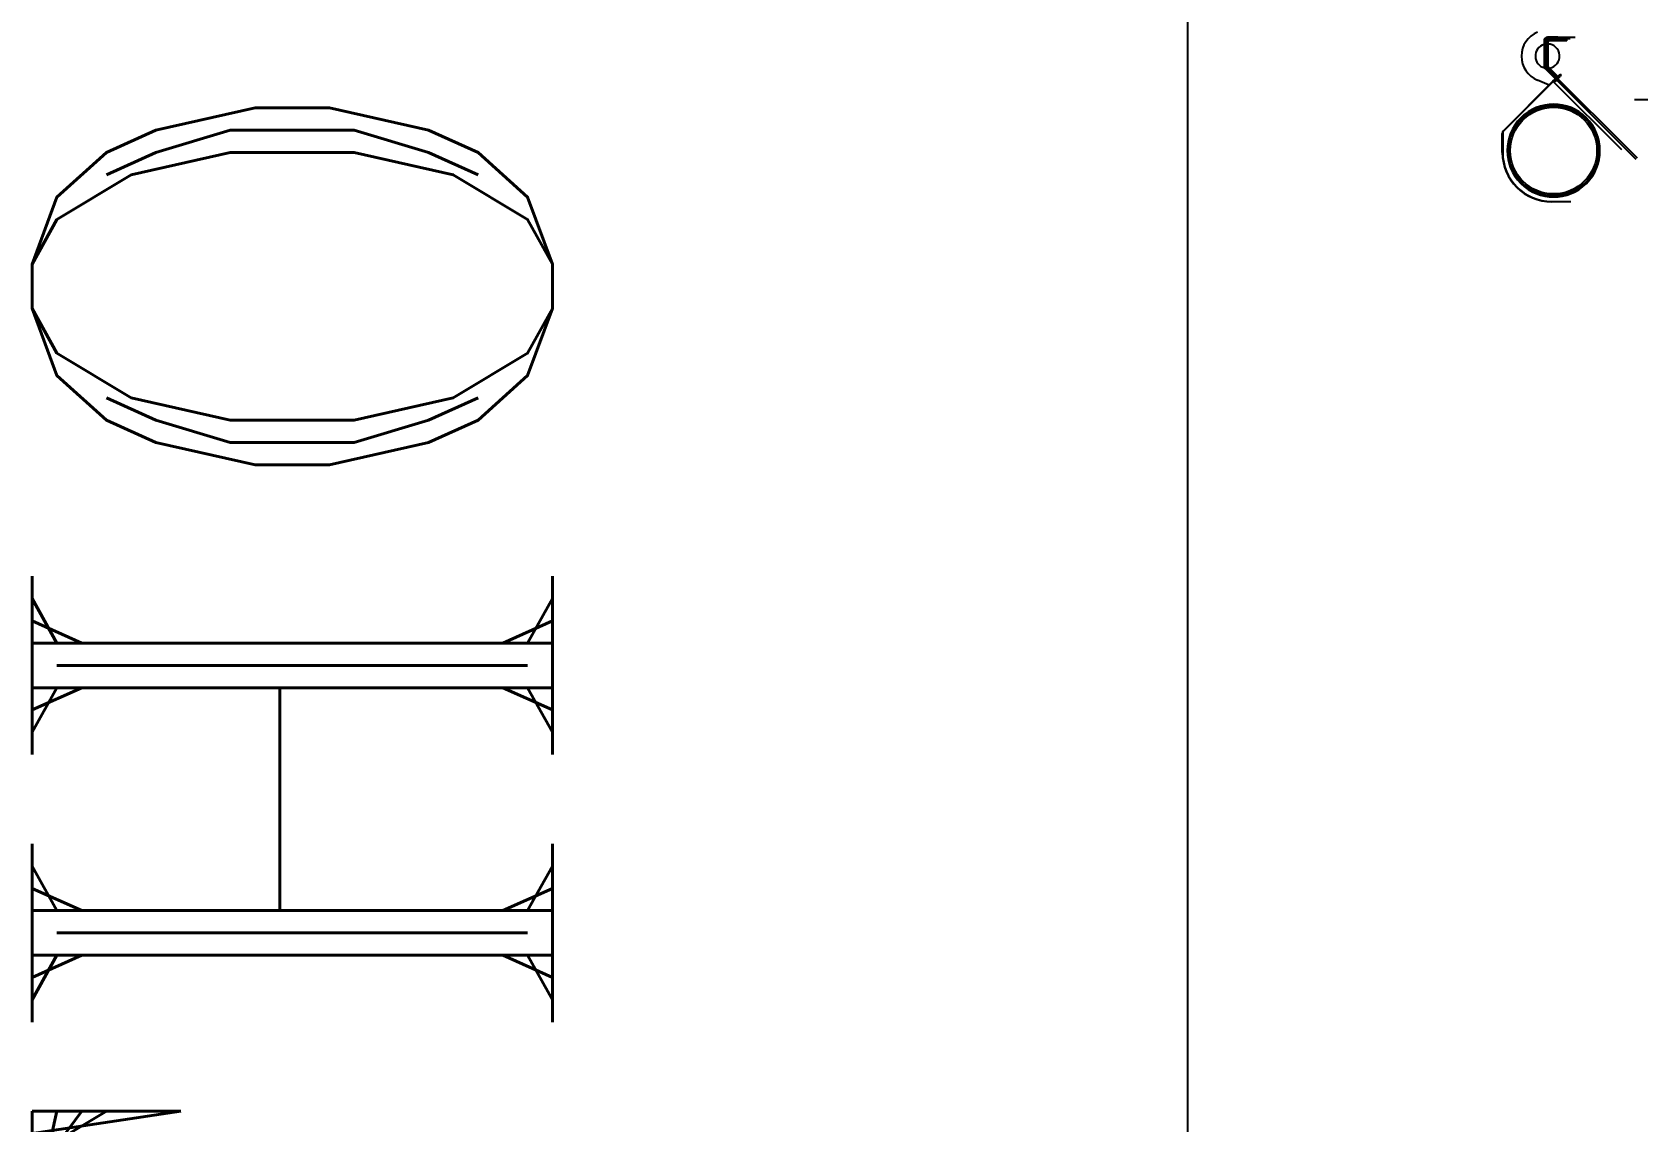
# Model space of a CAD drawing. Header units: millimetres. Extents: x -15291 to 293567, y -98510 to 49398.
# Drawn here: x 49444 to 50369, y 24826 to 25454 of the extents above; entities that cross this region are included whole.
import ezdxf

# ---------------------------------------------------------------- set-up
doc = ezdxf.new("R2010")
doc.units = ezdxf.units.MM
doc.header["$LTSCALE"] = 50
doc.header["$MEASUREMENT"] = 0
doc.linetypes.add('AUSGEZOGEN', pattern=[0])
for name, color, linetype in [('DV16_Standard', 7, 'CONTINUOUS'), ('RASTER', 30, 'AUSGEZOGEN'), ('RWTEXT', 7, 'CONTINUOUS')]:
    doc.layers.add(name, color=color, linetype=linetype)
doc.styles.add('ROMANT', font='romant', dxfattribs={"height": 400})

msp = doc.modelspace()

# ---------------------------------------------------------------- linework, layer by layer
at = {"layer": 'DV16_Standard', "color": 7, "linetype": 'Continuous', "ltscale": 254}
for p, q in [((50315.34, 25449.32), (50315.34, 25434.65)), ((50315.34, 25449.32), (50316.34, 25449.32)), ((50316.34, 25449.32), (50316.34, 25434.65)), ((50316.49, 25448.08), (50316.49, 25434.91)), ((50316.49, 25448.08), (50317.49, 25448.08)), ((50323.34, 25451.32), (50317.34, 25451.32)), ((50317.34, 25451.32), (50317.34, 25450.32)), ((50323.34, 25450.32), (50317.34, 25450.32)), ((50317.49, 25448.08), (50317.49, 25434.91)), ((50323.49, 25450.08), (50318.49, 25450.08)), ((50318.49, 25450.08), (50318.49, 25449.08)), ((50323.49, 25449.08), (50318.49, 25449.08)), ((50323.34, 25451.32), (50328.34, 25451.32)), ((50323.34, 25450.32), (50323.34, 25451.32)), ((50328.34, 25450.32), (50323.34, 25450.32)), ((50323.49, 25450.08), (50328.49, 25450.08)), ((50323.49, 25449.08), (50323.49, 25450.08)), ((50328.49, 25449.08), (50323.49, 25449.08)), ((50328.34, 25451.32), (50333.34, 25451.32)), ((50328.34, 25450.32), (50328.34, 25451.32)), ((50330.34, 25450.32), (50328.34, 25450.32)), ((50328.49, 25449.08), (50328.49, 25450.08)), ((50315.34, 25434.65), (50316.34, 25434.65)), ((50315.92, 25433.24), (50316.63, 25433.94)), ((50316.49, 25434.91), (50317.49, 25434.91)), ((50316.63, 25433.94), (50368.96, 25381.61)), ((50317.08, 25433.49), (50317.79, 25434.2)), ((50317.79, 25434.2), (50323.35, 25428.64)), ((50320.52, 25425.81), (50291.9, 25397.19)), ((50292.04, 25397.05), (50320.66, 25425.67)), ((50318.37, 25423.66), (50311.6, 25426.46)), ((50315.92, 25433.24), (50368.25, 25380.91)), ((50320.52, 25425.81), (50321.76, 25427.05)), ((50320.52, 25425.81), (50320.66, 25425.67)), ((50320.66, 25425.67), (50321.23, 25425.1)), ((50321.23, 25425.1), (50322.64, 25426.52)), ((50360.12, 25386.21), (50321.23, 25425.1)), ((50321.76, 25427.05), (50321.93, 25427.22)), ((50321.76, 25427.05), (50322.46, 25426.34)), ((50322.45, 25426.33), (50322.46, 25426.34)), ((50322.64, 25427.93), (50324.23, 25429.52)), ((50323.35, 25427.22), (50324.94, 25428.82)), ((50324.23, 25429.52), (50324.59, 25429.88)), ((50324.94, 25428.82), (50324.23, 25429.52)), ((50325.29, 25429.17), (50324.59, 25429.88)), ((50325.29, 25429.17), (50324.94, 25428.82)), ((50367.61, 25415.32), (51457.34, 25415.32)), ((50291.9, 25397.19), (50292.04, 25397.05)), ((50291.31, 25395.77), (50291.51, 25395.77)), ((50291.31, 25384.8), (50291.31, 25395.77)), ((50291.51, 25395.77), (50291.51, 25384.8)), ((50296.13, 25393.83), (50296.13, 25395.86)), ((50291.31, 25384.8), (50291.51, 25384.8)), ((50319.81, 25356.3), (50319.81, 25356.5)), ((50319.81, 25356.5), (50330.79, 25356.5)), ((50330.79, 25356.3), (50319.81, 25356.3))]:
    msp.add_line(p, q, dxfattribs=at)
for radius in [26, 25]:
    msp.add_circle((50320.87, 25385.86), radius, dxfattribs=at)
for centre, radius, start, end in [((50317.34, 25440.32), 15, 112.5, 247.5), ((50317.34, 25440.32), 7, 106.60155, 256.37264), ((50317.34, 25449.32), 2, 90, 180), ((50317.34, 25449.32), 1, 90, 180), ((50317.34, 25440.32), 7, 96.91596, 98.21321), ((50318.49, 25448.08), 2, 90, 180), ((50318.49, 25448.08), 1, 90, 180), ((50317.34, 25440.32), 7, 280.04622, 88.71396), ((50317.34, 25434.65), 2, 180, 225), ((50317.34, 25434.65), 1, 180, 225), ((50318.49, 25434.91), 2, 180, 225), ((50318.49, 25434.91), 1, 180, 225), ((50320.87, 25385.86), 26.75, 315, 135), ((50293.31, 25395.77), 2, 135, 180), ((50293.31, 25395.77), 1.8, 135, 180), ((50320.87, 25385.86), 26.75, 135, 315), ((50319.81, 25384.8), 28.5, 180, 270), ((50319.81, 25384.8), 28.3, 180, 270), ((50319.81, 25384.8), 28.3, 180, 270)]:
    msp.add_arc(centre, radius, start, end, dxfattribs=at)
at = {"layer": 'RASTER'}
msp.add_line((50110, 18700), (50110, 31900), dxfattribs=at)

# ---------------------------------------------------------------- texts
at = {"layer": 'RWTEXT', "style": 'ROMANT'}
msp.add_text(' ZONE 1: PHOTOLITHOGRAPHIE', height=300, rotation=90, dxfattribs=at).set_placement((49743.61, 20666.17))

doc.saveas('drawing.dxf')
